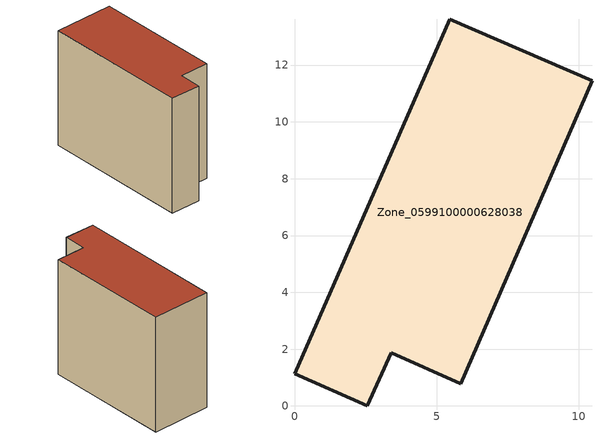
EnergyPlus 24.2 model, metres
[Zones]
Zone_0599100000628038
 floor ground (C_G): 0,1.14 5.46,13.62 10.47,11.45 5.85,0.78 3.4,1.87 2.57,0 z0
 wall outside (C_F): 5.46,13.62 0,1.14 2.57,0 3.4,1.87 5.85,0.78 10.47,11.45 5.46,13.62 z0:10.76
 roof outside (C_R): 10.47,11.45 5.46,13.62 0,1.14 2.57,0 3.4,1.87 5.85,0.78 z10.76
[BUILDING]
Pand.0599100000628038: North Axis=0; Terrain=City; Loads Convergence Tolerance Value=0.04; Temperature Convergence Tolerance Value=0.4; Solar Distribution=FullExterior; Maximum Number of Warmup Days=25; Minimum Number of Warmup Days=1
[Site:Location]
Rotterdam.The.Hague.AP_ZH_NLD Design_Conditions: Latitude=51.96; Longitude=4.45; Time Zone=1; Elevation=-4.5
[SITE:GROUNDTEMPERATURE:BUILDINGSURFACE]
18, 18, 18, 18, 18, 18, 18, 18, 18, 18, 18, 18
[MATERIAL] Thermal Absorptance=0.9; Solar Absorptance=0.7; Visible Absorptance=0.7
Name | Roughness | Thickness | Conductivity | Density | Specific Heat
G.TI.1946 | MediumSmooth | 0.15 | 1 | 540 | 1210
F.TI.1946 | Rough | 0.3 | 0.857143 | 1920 | 840
R.TI.1946 | MediumRough | 0.2 | 0.1 | 1500 | 1000
[CONSTRUCTION]
C_G: G.TI.1946
C_F: F.TI.1946
C_R: R.TI.1946
[ZONE]
Zone_0599100000628038: Type=1; Multiplier=1; Ceiling Height=Autocalculate; Volume=Autocalculate; Floor Area=autocalculate; Part of Total Floor Area=Yes
[ZONEINFILTRATION:DESIGNFLOWRATE]
Infil_Zone_0599100000628038: Zone or ZoneList or Space or SpaceList=Zone_0599100000628038; Schedule=AlwaysOn; Design Flow Rate Calculation Method=Flow/Area; Flow Rate per Floor Area=0.003; Constant Term Coefficient=1; Temperature Term Coefficient=0; Velocity Term Coefficient=0; Velocity Squared Term Coefficient=0
[HVACTEMPLATE:ZONE:IDEALLOADSAIRSYSTEM]
Zone_0599100000628038: Maximum Heating Supply Air Temperature=50; Minimum Cooling Supply Air Temperature=13; Maximum Heating Supply Air Humidity Ratio=0.0156; Minimum Cooling Supply Air Humidity Ratio=0.0077; Heating Limit=NoLimit; Cooling Limit=NoLimit; Dehumidification Control Type=ConstantSensibleHeatRatio; Cooling Sensible Heat Ratio=0.7; Dehumidification Setpoint=60; Humidification Control Type=None; Humidification Setpoint=30; Outdoor Air Method=None; Outdoor Air Flow Rate per Person=0.00944; Outdoor Air Flow Rate per Zone Floor Area=0; Outdoor Air Flow Rate per Zone=0; Demand Controlled Ventilation Type=None; Outdoor Air Economizer Type=NoEconomizer; Heat Recovery Type=None; Sensible Heat Recovery Effectiveness=0.7; Latent Heat Recovery Effectiveness=0.65
[ZONECONTROL:THERMOSTAT]
ThermostatControl_Zone_0599100000628038: Zone or ZoneList=Zone_0599100000628038; Control Type Schedule=DualSetpointControlType; Control 1=Thermostat_Zone_0599100000628038; Temperature Difference Between Cutout And Setpoint=0
[THERMOSTATSETPOINT:DUALSETPOINT]
Thermostat_Zone_0599100000628038: Heating Setpoint Temperature Schedule=HeatingSetpoint_Zone_0599100000628038; Cooling Setpoint Temperature Schedule=CoolingSetpoint_Zone_0599100000628038
[SCHEDULE:COMPACT]
HeatingSetpoint_Zone_0599100000628038: Through: 12/31, For: AllDays, Until: 24:00, 21
CoolingSetpoint_Zone_0599100000628038: Through: 12/31, For: AllDays, Until: 24:00, 24
DualSetpointControlType: Through: 12/31, For: AllDays, Until: 24:00, 4
AlwaysOn: Through: 12/31, For: AllDays, Until: 24:00, 1
